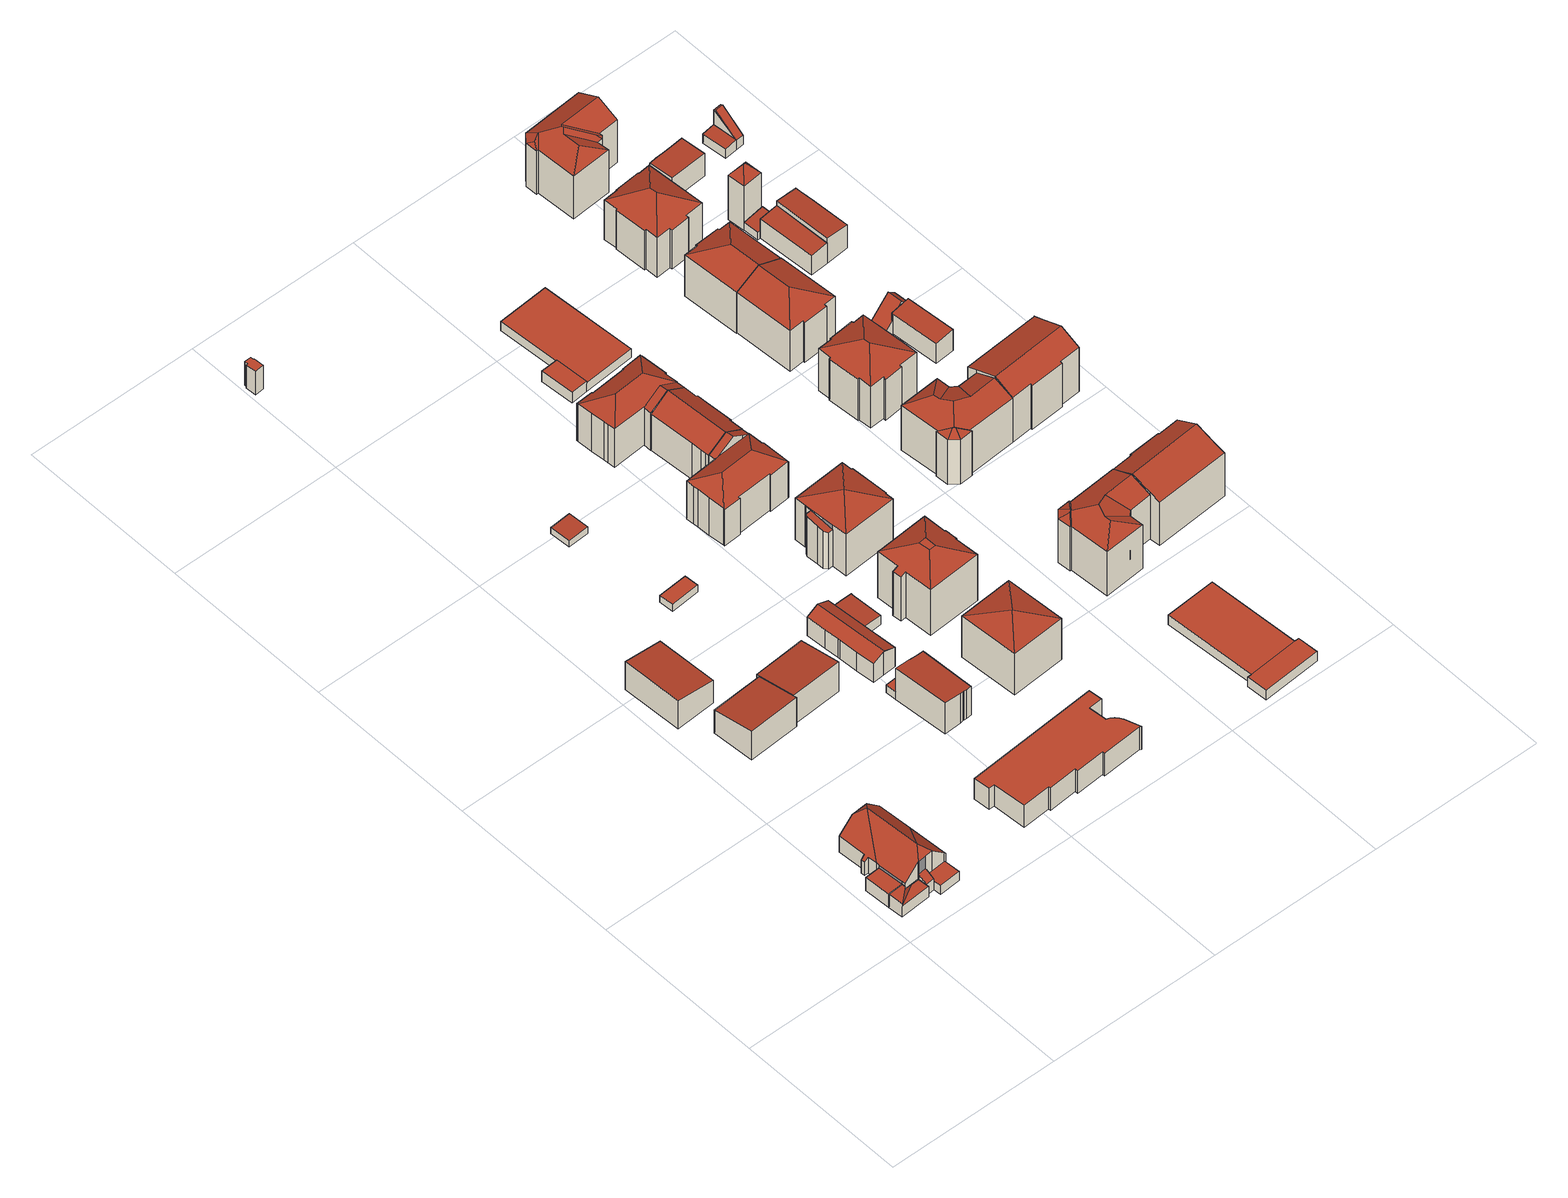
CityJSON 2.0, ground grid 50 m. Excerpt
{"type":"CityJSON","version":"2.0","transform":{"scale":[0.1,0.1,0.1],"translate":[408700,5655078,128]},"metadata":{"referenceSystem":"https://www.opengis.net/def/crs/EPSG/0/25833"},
"CityObjects":{
"building1":{"type":"Building","attributes":{"name":"Erlweinturnhalle","Gemeindeschluessel":14612000,"Geometrietyp2DReferenz":"3000","function":"31001_3211","roofType":"9999"},"children":["building1-1","building1-2"]},
"building1-1":{"type":"BuildingPart","attributes":{"Dachtyp_tdc":"tdcPolyFlatRoof","Dachneigung":0,"QualitaetDacherkennung":66,"Geometrietyp2DReferenz":"3000","measuredHeight":4.46,"roofType":"1000"},"parents":["building1"],"geometry":[{"type":"MultiSurface","lod":"2","boundaries":[[[0,1,2,3]],[[1,4,5,6,2]],[[7,0,3,8,9]],[[7,4,1,0]],[[3,2,6,8]]],"semantics":{"surfaces":[{"type":"WallSurface"},{"type":"RoofSurface"},{"type":"GroundSurface"}],"values":[0,0,0,1,2]}}]},
"building1-2":{"type":"BuildingPart","attributes":{"Dachtyp_tdc":"tdcFreeFormRoof","Dachneigung":54.73,"QualitaetDacherkennung":27,"Geometrietyp2DReferenz":"3000","measuredHeight":5.91,"roofType":"5000"},"parents":["building1"],"geometry":[{"type":"MultiSurface","lod":"2","boundaries":[[[10,11,12,13]],[[11,14,15,12]],[[14,9,8,15]],[[5,10,13,6]],[[16,17,9,14]],[[16,14,11,10]],[[17,16,10,5]],[[17,5,9]],[[13,12,15,8,6]]],"semantics":{"surfaces":[{"type":"WallSurface"},{"type":"RoofSurface"},{"type":"GroundSurface"}],"values":[0,0,0,0,1,1,1,1,2]}}]},
"building2":{"type":"Building","attributes":{"name":"Erlweinturnhalle","Gemeindeschluessel":14612000,"Geometrietyp2DReferenz":"3000","function":"31001_3211","roofType":"9999"},"children":["building2-1","building2-2","building2-3"]},
"building2-1":{"type":"BuildingPart","attributes":{"Dachtyp_tdc":"tdcHippedGableRoof","Dachneigung":43.71,"QualitaetDacherkennung":84,"Geometrietyp2DReferenz":"3000","measuredHeight":11.71,"roofType":"3300"},"parents":["building2"],"geometry":[{"type":"MultiSurface","lod":"2","boundaries":[[[18,19,20,21]],[[19,22,23,20]],[[22,24,25,23]],[[24,26,27,25]],[[26,28,29,27]],[[28,30,31,29]],[[30,32,33,31]],[[32,34,35,33]],[[34,36,37,35]],[[36,38,39,40,37]],[[41,42,13,43,44]],[[42,45,6,13]],[[45,46,47,2,6]],[[48,49,50]],[[48,51,52,49]],[[51,53,54,52]],[[53,55,56,54]],[[55,18,21,56]],[[41,38,36,57]],[[26,24,58]],[[36,34,32,30,57]],[[30,28,26,58,57]],[[51,48,46,45,42,41,57,58]],[[24,22,19,18,55,53,51,58]],[[21,20,23,25,27,29,31,33,35,37,40,43,13,6,2,49,52,54,56]]],"semantics":{"surfaces":[{"type":"WallSurface"},{"type":"RoofSurface"},{"type":"GroundSurface"}],"values":[0,0,0,0,0,0,0,0,0,0,0,0,0,0,0,0,0,0,1,1,1,1,1,1,2]}}]},
"building2-2":{"type":"BuildingPart","attributes":{"Dachtyp_tdc":"tdcPolyFlatRoof","Dachneigung":28.2,"QualitaetDacherkennung":61,"Geometrietyp2DReferenz":"3000","measuredHeight":5.18,"roofType":"2100"},"parents":["building2"],"geometry":[{"type":"MultiSurface","lod":"2","boundaries":[[[39,59,60,40]],[[59,61,12,60]],[[61,62,13,12]],[[61,59,39,44,62]],[[13,43,40,60,12]]],"semantics":{"surfaces":[{"type":"WallSurface"},{"type":"RoofSurface"},{"type":"GroundSurface"}],"values":[0,0,0,1,2]}}]},
"building2-3":{"type":"BuildingPart","attributes":{"Dachtyp_tdc":"tdcPolyFlatRoof","Dachneigung":0,"QualitaetDacherkennung":85,"Geometrietyp2DReferenz":"3000","measuredHeight":4.36,"roofType":"1000"},"parents":["building2"],"geometry":[{"type":"MultiSurface","lod":"2","boundaries":[[[63,64,65,3]],[[64,50,49,65]],[[47,63,3,2]],[[47,50,64,63]],[[3,65,49,2]]],"semantics":{"surfaces":[{"type":"WallSurface"},{"type":"RoofSurface"},{"type":"GroundSurface"}],"values":[0,0,0,1,2]}}]},
"building3":{"type":"Building","attributes":{"name":"Erlweinturnhalle","Dachtyp_tdc":"tdcPolyFlatRoof","Gemeindeschluessel":14612000,"Dachneigung":0,"QualitaetDacherkennung":0,"Geometrietyp2DReferenz":"3000","BezugspunktDach":"2000","measuredHeight":3,"function":"31001_3211"},"geometry":[{"type":"MultiSurface","lod":"2","boundaries":[[[66,67,68,69,70]],[[70,69,71,72]],[[69,68,73,71]],[[68,67,74,73]],[[67,66,75,74]],[[66,70,72,75]],[[72,71,73,74,75]]],"semantics":{"surfaces":[{"type":"RoofSurface"},{"type":"WallSurface"},{"type":"GroundSurface"}],"values":[0,1,1,1,1,1,2]}}]},
"building4":{"type":"Building","attributes":{"Dachtyp_tdc":"tdcPolyFlatRoof","Gemeindeschluessel":14612000,"Dachneigung":9.21,"QualitaetDacherkennung":64,"Geometrietyp2DReferenz":"3000","measuredHeight":9.6,"function":"31001_9998","roofType":"2100"},"geometry":[{"type":"Solid","lod":"2","boundaries":[[[[76,77,78,79]],[[77,80,81,78]],[[80,82,83,81]],[[82,76,79,83]],[[82,80,77,76]],[[79,78,81,83]]]],"semantics":{"surfaces":[{"type":"WallSurface"},{"type":"RoofSurface"},{"type":"GroundSurface"}],"values":[[0,0,0,0,1,2]]}}]},
"building5":{"type":"Building","attributes":{"Dachtyp_tdc":"tdcPolyFlatRoof","Gemeindeschluessel":14612000,"Dachneigung":9.54,"QualitaetDacherkennung":61,"Geometrietyp2DReferenz":"3000","measuredHeight":9.82,"function":"31001_9998","roofType":"2100"},"geometry":[{"type":"Solid","lod":"2","boundaries":[[[[84,85,86,87]],[[85,88,89,86]],[[88,90,91,89]],[[90,92,93,91]],[[92,84,87,93]],[[92,90,88,85,84]],[[87,86,89,91,93]]]],"semantics":{"surfaces":[{"type":"WallSurface"},{"type":"RoofSurface"},{"type":"GroundSurface"}],"values":[[0,0,0,0,0,1,2]]}}]},
"building6":{"type":"Building","attributes":{"Dachtyp_tdc":"tdcPolyFlatRoof","Gemeindeschluessel":14612000,"Dachneigung":9.19,"QualitaetDacherkennung":58,"Geometrietyp2DReferenz":"3000","measuredHeight":10.08,"function":"31001_9998","roofType":"2100"},"geometry":[{"type":"Solid","lod":"2","boundaries":[[[[94,95,96,97]],[[95,98,99,96]],[[98,100,101,99]],[[100,102,103,101]],[[102,94,97,103]],[[102,100,98,95,94]],[[97,96,99,101,103]]]],"semantics":{"surfaces":[{"type":"WallSurface"},{"type":"RoofSurface"},{"type":"GroundSurface"}],"values":[[0,0,0,0,0,1,2]]}}]},
"building7":{"type":"Building","attributes":{"Dachtyp_tdc":"tdcPolyFlatRoof","Gemeindeschluessel":14612000,"Dachneigung":2.68,"QualitaetDacherkennung":78,"Geometrietyp2DReferenz":"3000","measuredHeight":7.78,"function":"31001_9998","roofType":"2100"},"geometry":[{"type":"Solid","lod":"2","boundaries":[[[[104,105,106,107]],[[105,108,109,106]],[[108,110,111,109]],[[110,112,113,111]],[[112,114,115,113]],[[114,116,117,115]],[[116,118,119,117]],[[118,120,121,119]],[[120,122,123,121]],[[122,124,125,123]],[[124,126,127,125]],[[126,128,129,127]],[[128,130,131,129]],[[130,132,133,131]],[[132,134,135,133]],[[134,136,137,135]],[[136,138,139,137]],[[138,140,141,139]],[[140,142,143,141]],[[142,144,145,143]],[[144,104,107,145]],[[144,142,140,138,136,134,132,130,128,126,124,122,120,118,116,114,112,110,108,105,104]],[[107,106,109,111,113,115,117,119,121,123,125,127,129,131,133,135,137,139,141,143,145]]]],"semantics":{"surfaces":[{"type":"WallSurface"},{"type":"RoofSurface"},{"type":"GroundSurface"}],"values":[[0,0,0,0,0,0,0,0,0,0,0,0,0,0,0,0,0,0,0,0,0,1,2]]}}]},
"building8":{"type":"Building","attributes":{"Dachtyp_tdc":"tdcPolyFlatRoof","Gemeindeschluessel":14612000,"Dachneigung":0,"QualitaetDacherkennung":82,"Geometrietyp2DReferenz":"3000","measuredHeight":2.29,"function":"31001_9998","roofType":"1000"},"geometry":[{"type":"Solid","lod":"2","boundaries":[[[[146,147,148,149]],[[147,150,151,148]],[[150,152,153,151]],[[152,146,149,153]],[[152,150,147,146]],[[149,148,151,153]]]],"semantics":{"surfaces":[{"type":"WallSurface"},{"type":"RoofSurface"},{"type":"GroundSurface"}],"values":[[0,0,0,0,1,2]]}}]},
"building9":{"type":"Building","attributes":{"Gemeindeschluessel":14612000,"Geometrietyp2DReferenz":"3000","function":"31001_9998","roofType":"9999"},"children":["building9-1","building9-2"]},
"building9-1":{"type":"BuildingPart","attributes":{"Dachtyp_tdc":"tdcPolyFlatRoof","Dachneigung":6.09,"QualitaetDacherkennung":80,"Geometrietyp2DReferenz":"3000","measuredHeight":10.58,"roofType":"2100"},"parents":["building9"],"geometry":[{"type":"MultiSurface","lod":"2","boundaries":[[[154,155,156,157,158]],[[155,159,160,156]],[[159,161,162,160]],[[161,163,164,162]],[[163,165,166,164]],[[165,167,168,166]],[[167,169,170,168]],[[169,171,172,170]],[[171,173,174,172]],[[173,175,176,177,174]],[[173,171,169,167,165,163,161,159,155,154,175]],[[177,157,156,160,162,164,166,168,170,172,174]]],"semantics":{"surfaces":[{"type":"WallSurface"},{"type":"RoofSurface"},{"type":"GroundSurface"}],"values":[0,0,0,0,0,0,0,0,0,0,1,2]}}]},
"building9-2":{"type":"BuildingPart","attributes":{"Dachtyp_tdc":"tdcPolyFlatRoof","Dachneigung":0,"QualitaetDacherkennung":23,"Geometrietyp2DReferenz":"3000","measuredHeight":2.56,"roofType":"1000"},"parents":["building9"],"geometry":[{"type":"MultiSurface","lod":"2","boundaries":[[[178,179,180,181]],[[179,158,157,180]],[[176,178,181,177]],[[176,158,179,178]],[[181,180,157,177]]],"semantics":{"surfaces":[{"type":"WallSurface"},{"type":"RoofSurface"},{"type":"GroundSurface"}],"values":[0,0,0,1,2]}}]},
"building10":{"type":"Building","attributes":{"Dachtyp_tdc":"tdcPolyFlatRoof","Gemeindeschluessel":14612000,"Dachneigung":2.76,"QualitaetDacherkennung":79,"Geometrietyp2DReferenz":"3000","measuredHeight":2.38,"function":"31001_9998","roofType":"2100"},"geometry":[{"type":"Solid","lod":"2","boundaries":[[[[182,183,184,185]],[[183,186,187,184]],[[186,188,189,187]],[[188,182,185,189]],[[188,186,183,182]],[[185,184,187,189]]]],"semantics":{"surfaces":[{"type":"WallSurface"},{"type":"RoofSurface"},{"type":"GroundSurface"}],"values":[[0,0,0,0,1,2]]}}]},
"building11":{"type":"Building","attributes":{"name":"35. Grundschule Heinrich Graf von Bünau","Dachtyp_tdc":"tdcPolyFlatRoof","Gemeindeschluessel":14612000,"Dachneigung":0,"QualitaetDacherkennung":0,"Geometrietyp2DReferenz":"3000","BezugspunktDach":"2000","measuredHeight":8.07,"function":"31001_3021"},"geometry":[{"type":"MultiSurface","lod":"2","boundaries":[[[190,191,192,193,194,195,196,197]],[[197,196,198,199]],[[196,195,200,198]],[[195,194,201,200]],[[194,193,202,201]],[[193,192,203,202]],[[192,191,204,203]],[[191,190,205,204]],[[190,197,199,205]],[[199,198,200,201,202,203,204,205]]],"semantics":{"surfaces":[{"type":"RoofSurface"},{"type":"WallSurface"},{"type":"GroundSurface"}],"values":[0,1,1,1,1,1,1,1,1,2]}}]},
"building12":{"type":"Building","attributes":{"Dachtyp_tdc":"tdcFreeFormRoof","Gemeindeschluessel":14612000,"Dachneigung":24.96,"QualitaetDacherkennung":92,"Geometrietyp2DReferenz":"3000","measuredHeight":8.11,"function":"31001_9998","roofType":"5000"},"geometry":[{"type":"Solid","lod":"2","boundaries":[[[[206,207,208,209]],[[207,210,211,208]],[[210,212,213,211]],[[212,214,215,213]],[[214,216,217,215]],[[216,218,219,217]],[[218,220,221,219]],[[220,222,223,221]],[[222,224,225,223]],[[224,226,227,225]],[[226,206,209,227]],[[228,214,212,210,229]],[[216,228,229,207,206,226,224,222,220,218]],[[216,214,228]],[[210,207,229]],[[209,208,211,213,215,217,219,221,223,225,227]]]],"semantics":{"surfaces":[{"type":"WallSurface"},{"type":"RoofSurface"},{"type":"GroundSurface"}],"values":[[0,0,0,0,0,0,0,0,0,0,0,1,1,0,0,2]]}}]},
"building13":{"type":"Building","attributes":{"Dachtyp_tdc":"tdcPolyFlatRoof","Gemeindeschluessel":14612000,"Dachneigung":4.38,"QualitaetDacherkennung":78,"Geometrietyp2DReferenz":"3000","measuredHeight":3.61,"function":"31001_9998","roofType":"2100"},"geometry":[{"type":"Solid","lod":"2","boundaries":[[[[230,231,232,233]],[[231,234,235,232]],[[234,236,237,235]],[[236,238,239,237]],[[238,240,241,239]],[[240,230,233,241]],[[240,238,236,234,231,230]],[[233,232,235,237,239,241]]]],"semantics":{"surfaces":[{"type":"WallSurface"},{"type":"RoofSurface"},{"type":"GroundSurface"}],"values":[[0,0,0,0,0,0,1,2]]}}]},
"building14":{"type":"Building","attributes":{"Dachtyp_tdc":"tdcTentRoof","Gemeindeschluessel":14612000,"Dachneigung":18,"QualitaetDacherkennung":64,"Geometrietyp2DReferenz":"3000","measuredHeight":16.6,"function":"31001_9998","roofType":"3500"},"geometry":[{"type":"Solid","lod":"2","boundaries":[[[[242,243,244,245]],[[243,246,247,244]],[[246,248,249,247]],[[248,242,245,249]],[[243,242,250]],[[246,243,250]],[[248,246,250]],[[242,248,250]],[[245,244,247,249]]]],"semantics":{"surfaces":[{"type":"WallSurface"},{"type":"RoofSurface"},{"type":"GroundSurface"}],"values":[[0,0,0,0,1,1,1,1,2]]}}]},
"building15":{"type":"Building","attributes":{"Dachtyp_tdc":"tdcCutTentRoof","Gemeindeschluessel":14612000,"Dachneigung":24.32,"QualitaetDacherkennung":67,"Geometrietyp2DReferenz":"3000","measuredHeight":18.83,"function":"31001_9998","roofType":"9999"},"geometry":[{"type":"Solid","lod":"2","boundaries":[[[[251,252,253,254]],[[252,255,256,253]],[[255,257,258,256]],[[257,259,260,258]],[[259,261,262,260]],[[261,263,264,262]],[[263,265,266,264]],[[265,267,268,266]],[[267,269,270,268]],[[269,271,272,270]],[[271,273,274,272]],[[273,275,276,274]],[[275,277,278,276]],[[277,279,280,278]],[[279,281,282,280]],[[281,251,254,282]],[[259,257,255,283,284]],[[275,273,271,269,267,265,263,261,259,284,285]],[[277,275,285,286]],[[255,252,251,281,279,277,286,283]],[[286,285,284,283]],[[254,253,256,258,260,262,264,266,268,270,272,274,276,278,280,282]]]],"semantics":{"surfaces":[{"type":"WallSurface"},{"type":"RoofSurface"},{"type":"GroundSurface"}],"values":[[0,0,0,0,0,0,0,0,0,0,0,0,0,0,0,0,1,1,1,1,1,2]]}}]},
"building16":{"type":"Building","attributes":{"Gemeindeschluessel":14612000,"Geometrietyp2DReferenz":"3000","function":"31001_9998","roofType":"9999"},"children":["building16-1","building16-2"]},
"building16-1":{"type":"BuildingPart","attributes":{"Dachtyp_tdc":"tdcHipRoof","Dachneigung":30.04,"QualitaetDacherkennung":46,"Geometrietyp2DReferenz":"3000","measuredHeight":16.1,"roofType":"3200"},"parents":["building16"],"geometry":[{"type":"MultiSurface","lod":"2","boundaries":[[[287,288,289,290]],[[288,291,292,289]],[[291,293,294,292]],[[293,295,296,294]],[[295,297,298,296]],[[297,299,300,298]],[[299,301,302,300]],[[301,303,304,302]],[[303,305,306,304]],[[305,307,308,306]],[[307,309,310,308]],[[309,311,312,310]],[[311,313,314,312]],[[313,315,316,317,314]],[[318,287,290,319,320]],[[313,311,309,307,305,321]],[[293,291,288,287,318,322]],[[305,303,301,299,297,295,293,322,321]],[[318,323,324,315,313,321,322]],[[290,289,292,294,296,298,300,302,304,306,308,310,312,314,317,319]]],"semantics":{"surfaces":[{"type":"WallSurface"},{"type":"RoofSurface"},{"type":"GroundSurface"}],"values":[0,0,0,0,0,0,0,0,0,0,0,0,0,0,0,1,1,1,1,2]}}]},
"building16-2":{"type":"BuildingPart","attributes":{"Dachtyp_tdc":"tdcGableRoof","Dachneigung":31.35,"QualitaetDacherkennung":62,"Geometrietyp2DReferenz":"3000","measuredHeight":16.13,"roofType":"3100"},"parents":["building16"],"geometry":[{"type":"MultiSurface","lod":"2","boundaries":[[[325,320,319,326]],[[316,327,328,317]],[[327,325,326,328]],[[325,327,329]],[[320,325,329,330,323]],[[327,316,324,330,329]],[[326,319,317,328]]],"semantics":{"surfaces":[{"type":"WallSurface"},{"type":"RoofSurface"},{"type":"GroundSurface"}],"values":[0,0,0,0,1,1,2]}}]},
"building17":{"type":"Building","attributes":{"Gemeindeschluessel":14612000,"Geometrietyp2DReferenz":"3000","function":"31001_9998","roofType":"9999"},"children":["building17-1","building17-2"]},
"building17-1":{"type":"BuildingPart","attributes":{"Dachtyp_tdc":"tdcTentRoof","Dachneigung":20.66,"QualitaetDacherkennung":61,"Geometrietyp2DReferenz":"3000","measuredHeight":17.17,"roofType":"3500"},"parents":["building17"],"geometry":[{"type":"MultiSurface","lod":"2","boundaries":[[[331,332,333,334,335]],[[332,336,337,333]],[[336,338,339,337]],[[338,340,341,339]],[[340,342,343,341]],[[342,344,345,343]],[[344,346,347,345]],[[346,348,349,347]],[[348,350,351,349]],[[350,352,353,351]],[[352,354,353]],[[338,336,355]],[[348,346,344,342,340,338,355]],[[350,348,355]],[[336,332,331,352,350,355]],[[334,333,337,339,341,343,345,347,349,351,353]]],"semantics":{"surfaces":[{"type":"WallSurface"},{"type":"RoofSurface"},{"type":"GroundSurface"}],"values":[0,0,0,0,0,0,0,0,0,0,0,1,1,1,1,2]}}]},
"building17-2":{"type":"BuildingPart","attributes":{"Dachtyp_tdc":"tdcPolyFlatRoof","Dachneigung":10.17,"QualitaetDacherkennung":50,"Geometrietyp2DReferenz":"3000","measuredHeight":13.97,"roofType":"2100"},"parents":["building17"],"geometry":[{"type":"MultiSurface","lod":"2","boundaries":[[[356,357,358,359]],[[357,360,333,358]],[[360,335,334,333]],[[354,361,362,353]],[[361,363,364,362]],[[363,365,366,364]],[[365,367,368,366]],[[367,356,359,368]],[[367,365,363,361,354,335,360,357,356]],[[359,358,333,334,353,362,364,366,368]]],"semantics":{"surfaces":[{"type":"WallSurface"},{"type":"RoofSurface"},{"type":"GroundSurface"}],"values":[0,0,0,0,0,0,0,0,1,2]}}]},
"building18":{"type":"Building","attributes":{"Gemeindeschluessel":14612000,"Geometrietyp2DReferenz":"3000","function":"31001_9998","roofType":"9999"},"children":["building18-1","building18-2"]},
"building18-1":{"type":"BuildingPart","attributes":{"Dachtyp_tdc":"tdcHipRoof","Dachneigung":28.63,"QualitaetDacherkennung":59,"Geometrietyp2DReferenz":"3000","measuredHeight":16.14,"roofType":"3200"},"parents":["building18"],"geometry":[{"type":"MultiSurface","lod":"2","boundaries":[[[369,370,371,372]],[[370,373,374,371]],[[373,375,376,374]],[[375,377,378,376]],[[377,379,380,378]],[[379,381,382,380]],[[381,383,384,382]],[[383,385,386,384]],[[385,387,388,386]],[[387,389,390,388]],[[389,391,392,390]],[[391,393,394,392]],[[393,395,396,394]],[[395,397,398,399,396]],[[400,401,402,403,404]],[[401,369,372,402]],[[397,395,393,391,389,405]],[[375,373,370,369,401,406]],[[389,387,385,383,381,379,377,375,406,405]],[[401,400,407,408,397,405,406]],[[372,371,374,376,378,380,382,384,386,388,390,392,394,396,399,403,402]]],"semantics":{"surfaces":[{"type":"WallSurface"},{"type":"RoofSurface"},{"type":"GroundSurface"}],"values":[0,0,0,0,0,0,0,0,0,0,0,0,0,0,0,0,1,1,1,1,2]}}]},
"building18-2":{"type":"BuildingPart","attributes":{"Dachtyp_tdc":"tdcGableRoof","Dachneigung":30.3,"QualitaetDacherkennung":63,"Geometrietyp2DReferenz":"3000","measuredHeight":16.18,"roofType":"3100"},"parents":["building18"],"geometry":[{"type":"MultiSurface","lod":"2","boundaries":[[[409,404,403,410]],[[398,411,412,399]],[[411,409,410,412]],[[409,411,413]],[[404,409,413,414,407]],[[411,398,408,414,413]],[[410,403,399,412]]],"semantics":{"surfaces":[{"type":"WallSurface"},{"type":"RoofSurface"},{"type":"GroundSurface"}],"values":[0,0,0,0,1,1,2]}}]},
"building19":{"type":"Building","attributes":{"Dachtyp_tdc":"tdcGableRoof","Gemeindeschluessel":14612000,"Dachneigung":33.74,"QualitaetDacherkennung":66,"Geometrietyp2DReferenz":"3000","measuredHeight":16.05,"function":"31001_9998","roofType":"3100"},"geometry":[{"type":"Solid","lod":"2","boundaries":[[[[415,416,417,418]],[[416,419,420,417]],[[419,421,422,420]],[[421,411,423,422]],[[411,424,425,423]],[[424,426,427,425]],[[426,428,429,427]],[[428,430,431,429]],[[430,432,433,431]],[[432,434,435,433]],[[434,436,437,435]],[[436,438,439,437]],[[438,440,441,439]],[[440,442,443,441]],[[442,415,418,443]],[[438,436,434,432,430,428,426,424,411,421]],[[421,419,416,415,442,440,438]],[[418,417,420,422,423,425,427,429,431,433,435,437,439,441,443]]]],"semantics":{"surfaces":[{"type":"WallSurface"},{"type":"RoofSurface"},{"type":"GroundSurface"}],"values":[[0,0,0,0,0,0,0,0,0,0,0,0,0,0,0,1,1,2]]}}]},
"building20":{"type":"Building","attributes":{"name":"35. Grundschule Heinrich Graf von Bünau","Gemeindeschluessel":14612000,"Geometrietyp2DReferenz":"3000","function":"31001_3021","roofType":"9999"},"children":["building20-1","building20-2"]},
"building20-1":{"type":"BuildingPart","attributes":{"Dachtyp_tdc":"tdcPolyFlatRoof","Dachneigung":0,"QualitaetDacherkennung":21,"Geometrietyp2DReferenz":"3000","measuredHeight":3,"roofType":"1000"},"parents":["building20"],"geometry":[{"type":"MultiSurface","lod":"2","boundaries":[[[444,445,446,447]],[[445,448,449,446]],[[448,450,451,449]],[[452,444,447,453]],[[452,450,448,445,444]],[[447,446,449,451,453]]],"semantics":{"surfaces":[{"type":"WallSurface"},{"type":"RoofSurface"},{"type":"GroundSurface"}],"values":[0,0,0,0,1,2]}}]},
"building20-2":{"type":"BuildingPart","attributes":{"Dachtyp_tdc":"tdcPolyFlatRoof","Dachneigung":0,"QualitaetDacherkennung":34,"Geometrietyp2DReferenz":"3000","measuredHeight":3.52,"roofType":"1000"},"parents":["building20"],"geometry":[{"type":"MultiSurface","lod":"2","boundaries":[[[454,455,456,457]],[[455,458,452,453,456]],[[459,454,457,451,450]],[[459,458,455,454]],[[457,456,453,451]]],"semantics":{"surfaces":[{"type":"WallSurface"},{"type":"RoofSurface"},{"type":"GroundSurface"}],"values":[0,0,0,1,2]}}]},
"building21":{"type":"Building","attributes":{"Gemeindeschluessel":14612000,"Geometrietyp2DReferenz":"3000","function":"31001_9998","roofType":"9999"},"children":["building21-1","building21-2"]},
"building21-1":{"type":"BuildingPart","attributes":{"Dachtyp_tdc":"tdcPolyFlatRoof","Dachneigung":0,"QualitaetDacherkennung":95,"Geometrietyp2DReferenz":"3000","measuredHeight":3.24,"roofType":"1000"},"parents":["building21"],"geometry":[{"type":"MultiSurface","lod":"2","boundaries":[[[460,461,462,463]],[[461,464,465,462]],[[464,466,467,465]],[[468,460,463,469]],[[468,466,464,461,460]],[[463,462,465,467,469]]],"semantics":{"surfaces":[{"type":"WallSurface"},{"type":"RoofSurface"},{"type":"GroundSurface"}],"values":[0,0,0,0,1,2]}}]},
"building21-2":{"type":"BuildingPart","attributes":{"Dachtyp_tdc":"tdcPolyFlatRoof","Dachneigung":0,"QualitaetDacherkennung":81,"Geometrietyp2DReferenz":"3000","measuredHeight":3.23,"roofType":"1000"},"parents":["building21"],"geometry":[{"type":"MultiSurface","lod":"2","boundaries":[[[470,471,472,473]],[[471,474,475,472]],[[474,468,469,475]],[[466,464,465,467]],[[464,476,477,465]],[[476,478,479,477]],[[478,470,473,479]],[[478,476,464,466,468,474,471,470]],[[473,472,475,469,467,465,477,479]]],"semantics":{"surfaces":[{"type":"WallSurface"},{"type":"RoofSurface"},{"type":"GroundSurface"}],"values":[0,0,0,0,0,0,0,1,2]}}]},
"building22":{"type":"Building","attributes":{"Dachtyp_tdc":"tdcFreeFormRoof","Gemeindeschluessel":14612000,"Dachneigung":22.74,"QualitaetDacherkennung":50,"Geometrietyp2DReferenz":"3000","measuredHeight":18.11,"function":"31001_9998","roofType":"5000"},"geometry":[{"type":"Solid","lod":"2","boundaries":[[[[480,481,482,483]],[[481,484,485,482]],[[484,486,487,485]],[[486,488,489,487]],[[488,490,491,489]],[[490,492,493,491]],[[492,494,495,493]],[[494,496,497,495]],[[496,498,499,497]],[[498,500,501,499]],[[500,502,503,501]],[[502,480,483,503]],[[504,505,506,507,502,500]],[[508,509,504,500,498]],[[508,498,496]],[[510,509,508,496,494]],[[510,494,492]],[[509,510,492,490]],[[511,512,505,504,509,490,488]],[[511,488,486]],[[512,511,486,484]],[[506,505,512,484,481]],[[507,506,481,480]],[[507,480,502]],[[483,482,485,487,489,491,493,495,497,499,501,503]]]],"semantics":{"surfaces":[{"type":"WallSurface"},{"type":"RoofSurface"},{"type":"GroundSurface"}],"values":[[0,0,0,0,0,0,0,0,0,0,0,0,1,1,1,1,1,1,1,1,1,1,1,0,2]]}}]},
"building23":{"type":"Building","attributes":{"Dachtyp_tdc":"tdcFreeFormRoof","Gemeindeschluessel":14612000,"Dachneigung":23,"QualitaetDacherkennung":38,"Geometrietyp2DReferenz":"3000","measuredHeight":18.35,"function":"31001_9998","roofType":"5000"},"geometry":[{"type":"Solid","lod":"2","boundaries":[[[[513,514,515,516]],[[514,517,518,515]],[[517,519,520,518]],[[519,521,522,520]],[[521,523,524,522]],[[523,525,526,524]],[[525,527,528,526]],[[527,529,530,528]],[[529,531,532,530]],[[531,533,534,532]],[[533,535,536,534]],[[535,513,516,536]],[[537,538,535,533]],[[539,540,537,533,531]],[[541,539,531,529]],[[541,529,527]],[[542,543,540,539,541,527,525]],[[544,545,542,525,523]],[[544,523,521]],[[546,545,544,521,519]],[[546,519,517]],[[543,542,545,546,517,514]],[[538,537,540,543,514,513]],[[538,513,535]],[[516,515,518,520,522,524,526,528,530,532,534,536]]]],"semantics":{"surfaces":[{"type":"WallSurface"},{"type":"RoofSurface"},{"type":"GroundSurface"}],"values":[[0,0,0,0,0,0,0,0,0,0,0,0,1,1,1,1,1,1,1,1,1,1,1,0,2]]}}]},
"building24":{"type":"Building","attributes":{"Dachtyp_tdc":"tdcHipRoof","Gemeindeschluessel":14612000,"Dachneigung":24.29,"QualitaetDacherkennung":71,"Geometrietyp2DReferenz":"3000","measuredHeight":17.59,"function":"31001_9998","roofType":"3200"},"geometry":[{"type":"Solid","lod":"2","boundaries":[[[[547,548,549,550]],[[548,551,552,549]],[[551,553,554,552]],[[553,555,556,554]],[[555,557,558,556]],[[557,559,560,558]],[[559,561,562,560]],[[561,563,564,562]],[[563,565,566,564]],[[565,567,568,566]],[[567,569,570,568]],[[569,571,572,570]],[[571,573,574,572]],[[573,575,576,574]],[[575,577,578,576]],[[577,579,580,578]],[[579,547,550,580]],[[575,573,571,569,567,565,581]],[[561,559,557,555,553,551,582]],[[565,563,561,582,581]],[[551,548,547,579,577,575,581,582]],[[550,549,552,554,556,558,560,562,564,566,568,570,572,574,576,578,580]]]],"semantics":{"surfaces":[{"type":"WallSurface"},{"type":"RoofSurface"},{"type":"GroundSurface"}],"values":[[0,0,0,0,0,0,0,0,0,0,0,0,0,0,0,0,0,1,1,1,1,2]]}}]},
"building25":{"type":"Building","attributes":{"Dachtyp_tdc":"tdcHipAndGableRoof","Gemeindeschluessel":14612000,"Dachneigung":24.87,"QualitaetDacherkennung":76,"Geometrietyp2DReferenz":"3000","measuredHeight":17.41,"function":"31001_9998","roofType":"5000"},"geometry":[{"type":"Solid","lod":"2","boundaries":[[[[583,584,585,586]],[[584,587,588,585]],[[587,589,590,588]],[[589,591,592,590]],[[591,593,594,592]],[[593,595,596,594]],[[595,597,598,596]],[[597,599,600,598]],[[599,583,586,600]],[[595,593,591,589,587,584,601]],[[584,583,599,601]],[[599,597,595,601]],[[586,585,588,590,592,594,596,598,600]]]],"semantics":{"surfaces":[{"type":"WallSurface"},{"type":"RoofSurface"},{"type":"GroundSurface"}],"values":[[0,0,0,0,0,0,0,0,0,1,1,1,2]]}}]},
"building26":{"type":"Building","attributes":{"Dachtyp_tdc":"tdcGableRoof","Gemeindeschluessel":14612000,"Dachneigung":20.06,"QualitaetDacherkennung":72,"Geometrietyp2DReferenz":"3000","measuredHeight":18,"function":"31001_9998","roofType":"3100"},"geometry":[{"type":"Solid","lod":"2","boundaries":[[[[602,603,483,604]],[[603,605,606,483]],[[605,607,503,606]],[[607,608,609,503]],[[608,610,611,609]],[[610,612,613,611]],[[612,614,615,613]],[[614,616,617,615]],[[616,618,619,617]],[[618,620,621,619]],[[620,622,623,621]],[[622,602,604,623]],[[618,616,614,612,610,608,607,605]],[[605,603,602,622,620,618]],[[604,483,606,503,609,611,613,615,617,619,621,623]]]],"semantics":{"surfaces":[{"type":"WallSurface"},{"type":"RoofSurface"},{"type":"GroundSurface"}],"values":[[0,0,0,0,0,0,0,0,0,0,0,0,1,1,2]]}}]},
"building27":{"type":"Building","attributes":{"Dachtyp_tdc":"tdcHipAndGableRoof","Gemeindeschluessel":14612000,"Dachneigung":24.04,"QualitaetDacherkennung":73,"Geometrietyp2DReferenz":"3000","measuredHeight":17.51,"function":"31001_9998","roofType":"5000"},"geometry":[{"type":"Solid","lod":"2","boundaries":[[[[624,625,626,627]],[[625,628,629,626]],[[628,630,631,629]],[[630,632,633,631]],[[632,634,635,633]],[[634,636,637,635]],[[636,638,639,637]],[[638,640,641,639]],[[640,624,627,641]],[[636,634,632,630,628,625,642]],[[625,624,640,642]],[[640,638,636,642]],[[627,626,629,631,633,635,637,639,641]]]],"semantics":{"surfaces":[{"type":"WallSurface"},{"type":"RoofSurface"},{"type":"GroundSurface"}],"values":[[0,0,0,0,0,0,0,0,0,1,1,1,2]]}}]},
"building28":{"type":"Building","attributes":{"Dachtyp_tdc":"tdcHipRoof","Gemeindeschluessel":14612000,"Dachneigung":28.16,"QualitaetDacherkennung":68,"Geometrietyp2DReferenz":"3000","measuredHeight":17.57,"function":"31001_9998","roofType":"3200"},"geometry":[{"type":"Solid","lod":"2","boundaries":[[[[643,644,645,646]],[[644,647,648,645]],[[647,649,650,648]],[[649,651,652,650]],[[651,653,654,652]],[[653,655,656,654]],[[655,657,658,656]],[[657,659,660,658]],[[659,661,662,660]],[[661,663,664,662]],[[663,665,666,664]],[[665,667,668,666]],[[667,669,670,668]],[[669,671,672,670]],[[671,673,674,672]],[[673,643,646,674]],[[669,667,665,663,661,659,675]],[[657,655,653,651,649,647,676]],[[659,657,676,675]],[[647,644,643,673,671,669,675,676]],[[646,645,648,650,652,654,656,658,660,662,664,666,668,670,672,674]]]],"semantics":{"surfaces":[{"type":"WallSurface"},{"type":"RoofSurface"},{"type":"GroundSurface"}],"values":[[0,0,0,0,0,0,0,0,0,0,0,0,0,0,0,0,1,1,1,1,2]]}}]},
"building29":{"type":"Building","attributes":{"Dachtyp_tdc":"tdcGableRoof","Gemeindeschluessel":14612000,"Dachneigung":20.4,"QualitaetDacherkennung":60,"Geometrietyp2DReferenz":"3000","measuredHeight":18.32,"function":"31001_9998","roofType":"3100"},"geometry":[{"type":"Solid","lod":"2","boundaries":[[[[677,678,679,680]],[[678,681,682,679]],[[681,683,684,682]],[[683,685,686,684]],[[685,687,688,686]],[[687,689,690,688]],[[689,691,692,690]],[[691,693,694,692]],[[693,695,696,694]],[[695,697,698,696]],[[697,699,700,698]],[[699,701,702,700]],[[701,677,680,702]],[[697,695,693,691,689,687,685]],[[685,683,681,678,677,701,699,697]],[[680,679,682,684,686,688,690,692,694,696,698,700,702]]]],"semantics":{"surfaces":[{"type":"WallSurface"},{"type":"RoofSurface"},{"type":"GroundSurface"}],"values":[[0,0,0,0,0,0,0,0,0,0,0,0,0,1,1,2]]}}]},
"building30":{"type":"Building","attributes":{"Dachtyp_tdc":"tdcPolyFlatRoof","Gemeindeschluessel":14612000,"Dachneigung":5.61,"QualitaetDacherkennung":87,"Geometrietyp2DReferenz":"3000","measuredHeight":7.32,"function":"31001_9998","roofType":"2100"},"geometry":[{"type":"Solid","lod":"2","boundaries":[[[[703,704,705,706]],[[704,707,708,705]],[[707,709,710,708]],[[709,711,712,710]],[[711,703,706,712]],[[711,709,707,704,703]],[[706,705,708,710,712]]]],"semantics":{"surfaces":[{"type":"WallSurface"},{"type":"RoofSurface"},{"type":"GroundSurface"}],"values":[[0,0,0,0,0,1,2]]}}]},
"building31":{"type":"Building","attributes":{"Dachtyp_tdc":"tdcFreeFormRoof","Gemeindeschluessel":14612000,"Dachneigung":44.52,"QualitaetDacherkennung":5,"Geometrietyp2DReferenz":"3000","measuredHeight":8.12,"function":"31001_9998","roofType":"5000"},"geometry":[{"type":"Solid","lod":"2","boundaries":[[[[713,714,715,716]],[[714,717,718,715]],[[717,719,720,718]],[[719,721,722,720]],[[721,723,724,722]],[[723,713,716,724]],[[719,725,726,713,723,721]],[[725,717,714,726]],[[714,713,726]],[[719,717,725]],[[716,715,718,720,722,724]]]],"semantics":{"surfaces":[{"type":"WallSurface"},{"type":"RoofSurface"},{"type":"GroundSurface"}],"values":[[0,0,0,0,0,0,1,1,0,0,2]]}}]},
"building32":{"type":"Building","attributes":{"Dachtyp_tdc":"tdcFreeFormRoof","Gemeindeschluessel":14612000,"Dachneigung":27.6,"QualitaetDacherkennung":44,"Geometrietyp2DReferenz":"3000","measuredHeight":18.31,"function":"31001_9998","roofType":"5000"},"geometry":[{"type":"Solid","lod":"2","boundaries":[[[[727,728,729,730]],[[728,731,732,729]],[[731,733,734,732]],[[733,735,736,734]],[[735,737,738,736]],[[737,739,740,738]],[[739,741,742,740]],[[741,743,744,742]],[[743,745,746,744]],[[745,747,748,746]],[[747,749,750,748]],[[749,727,730,750]],[[751,752,753,749,747]],[[751,747,745]],[[752,751,745,743]],[[754,755,756,757,753,752,743,741]],[[754,741,739]],[[755,754,739,737]],[[758,756,755,737,735]],[[758,735,733]],[[759,757,756,758,733,731]],[[760,759,731,728]],[[760,728,727]],[[753,757,759,760,727,749]],[[730,729,732,734,736,738,740,742,744,746,748,750]]]],"semantics":{"surfaces":[{"type":"WallSurface"},{"type":"RoofSurface"},{"type":"GroundSurface"}],"values":[[0,0,0,0,0,0,0,0,0,0,0,0,1,1,1,1,1,1,1,1,1,1,0,1,2]]}}]},
"building33":{"type":"Building","attributes":{"Dachtyp_tdc":"tdcPolyFlatRoof","Gemeindeschluessel":14612000,"Dachneigung":4.5,"QualitaetDacherkennung":85,"Geometrietyp2DReferenz":"3000","measuredHeight":7,"function":"31001_9998","roofType":"2100"},"geometry":[{"type":"Solid","lod":"2","boundaries":[[[[761,762,763,764]],[[762,765,766,763]],[[765,767,768,766]],[[767,761,764,768]],[[767,765,762,761]],[[764,763,766,768]]]],"semantics":{"surfaces":[{"type":"WallSurface"},{"type":"RoofSurface"},{"type":"GroundSurface"}],"values":[[0,0,0,0,1,2]]}}]},
"building34":{"type":"Building","attributes":{"Dachtyp_tdc":"tdcPolyFlatRoof","Gemeindeschluessel":14612000,"Dachneigung":4.95,"QualitaetDacherkennung":61,"Geometrietyp2DReferenz":"3000","measuredHeight":3.15,"function":"31001_9998","roofType":"2100"},"geometry":[{"type":"Solid","lod":"2","boundaries":[[[[769,770,771,772]],[[770,773,774,771]],[[773,775,776,774]],[[775,777,778,776]],[[777,779,780,778]],[[779,769,772,780]],[[779,777,775,773,770,769]],[[772,771,774,776,778,780]]]],"semantics":{"surfaces":[{"type":"WallSurface"},{"type":"RoofSurface"},{"type":"GroundSurface"}],"values":[[0,0,0,0,0,0,1,2]]}}]},
"building35":{"type":"Building","attributes":{"Dachtyp_tdc":"tdcFreeFormRoof","Gemeindeschluessel":14612000,"Dachneigung":53.97,"QualitaetDacherkennung":7,"Geometrietyp2DReferenz":"3000","measuredHeight":18.52,"function":"31001_9998","roofType":"5000"},"geometry":[{"type":"Solid","lod":"2","boundaries":[[[[781,782,783,784]],[[782,785,786,783]],[[785,787,788,786]],[[787,781,784,788]],[[789,790,787,785]],[[789,785,782]],[[790,789,782,781]],[[790,781,787]],[[784,783,786,788]]]],"semantics":{"surfaces":[{"type":"WallSurface"},{"type":"RoofSurface"},{"type":"GroundSurface"}],"values":[[0,0,0,0,1,1,1,1,2]]}}]},
"building36":{"type":"Building","attributes":{"Dachtyp_tdc":"tdcPolyFlatRoof","Gemeindeschluessel":14612000,"Dachneigung":3.09,"QualitaetDacherkennung":74,"Geometrietyp2DReferenz":"3000","measuredHeight":7.69,"function":"31001_9998","roofType":"2100"},"geometry":[{"type":"Solid","lod":"2","boundaries":[[[[791,792,793,794]],[[792,795,796,793]],[[795,797,798,796]],[[797,799,800,798]],[[799,801,802,800]],[[801,803,804,802]],[[803,805,806,804]],[[805,807,808,806]],[[807,791,794,808]],[[807,805,803,801,799,797,795,792,791]],[[794,793,796,798,800,802,804,806,808]]]],"semantics":{"surfaces":[{"type":"WallSurface"},{"type":"RoofSurface"},{"type":"GroundSurface"}],"values":[[0,0,0,0,0,0,0,0,0,1,2]]}}]},
"building37":{"type":"Building","attributes":{"Dachtyp_tdc":"tdcPolyFlatRoof","Gemeindeschluessel":14612000,"Dachneigung":6.51,"QualitaetDacherkennung":87,"Geometrietyp2DReferenz":"3000","measuredHeight":8.54,"function":"31001_9998","roofType":"2100"},"geometry":[{"type":"Solid","lod":"2","boundaries":[[[[809,810,811,763]],[[810,812,813,811]],[[812,814,815,813]],[[814,816,817,815]],[[816,818,819,817]],[[818,820,766,819]],[[820,809,763,766]],[[820,818,816,814,812,810,809]],[[763,811,813,815,817,819,766]]]],"semantics":{"surfaces":[{"type":"WallSurface"},{"type":"RoofSurface"},{"type":"GroundSurface"}],"values":[[0,0,0,0,0,0,0,1,2]]}}]},
"building38":{"type":"Building","attributes":{"Dachtyp_tdc":"tdcPolyFlatRoof","Gemeindeschluessel":14612000,"Dachneigung":5.3,"QualitaetDacherkennung":79,"Geometrietyp2DReferenz":"3000","measuredHeight":3.51,"function":"31001_9998","roofType":"2100"},"geometry":[{"type":"Solid","lod":"2","boundaries":[[[[821,822,823,824]],[[822,825,826,823]],[[825,827,828,826]],[[827,821,824,828]],[[827,825,822,821]],[[824,823,826,828]]]],"semantics":{"surfaces":[{"type":"WallSurface"},{"type":"RoofSurface"},{"type":"GroundSurface"}],"values":[[0,0,0,0,1,2]]}}]},
"building39":{"type":"Building","attributes":{"Dachtyp_tdc":"tdcGableRoof","Gemeindeschluessel":14612000,"Dachneigung":41.38,"QualitaetDacherkennung":9,"Geometrietyp2DReferenz":"3000","measuredHeight":8.86,"function":"31001_9998","roofType":"3100"},"geometry":[{"type":"Solid","lod":"2","boundaries":[[[[829,830,831,823]],[[830,832,833,831]],[[832,834,826,833]],[[834,829,823,826]],[[832,830,835]],[[829,834,836]],[[830,829,836,835]],[[834,832,835,836]],[[823,831,833,826]]]],"semantics":{"surfaces":[{"type":"WallSurface"},{"type":"RoofSurface"},{"type":"GroundSurface"}],"values":[[0,0,0,0,0,0,1,1,2]]}}]}
},
"vertices":[
[19,95,79],[63,98,79],[63,98,34],[19,95,34],[63,88,79],[63,88,70],[63,88,34],[22,52,79],[22,52,34],[22,52,70],
[107,91,70],[109,65,70],[109,65,34],[107,91,34],[110,58,70],[110,58,34],[92,73,93],[70,72,93],
[43,219,78],[54,220,88],[54,220,34],[43,219,34],[49,302,88],[49,302,34],[92,305,128],[92,305,34],[140,308,128],[140,308,34],[182,311,88],[182,311,34],[189,211,88],[189,211,34],[197,97,88],[197,97,34],[193,97,92],[193,97,34],[153,94,130],[153,94,34],[132,93,130],[132,93,86],[132,93,34],[108,91,130],[107,91,129],[108,91,34],[108,91,86],[63,88,88],[63,98,88],[63,98,78],[57,173,88],[57,173,34],[57,173,78],[57,181,88],[57,181,34],[55,207,88],[55,207,34],[44,207,78],[44,207,34],[129,119,151],[118,281,151],
[133,67,72],[133,67,34],[109,65,72],[107,91,86],
[19,95,78],[14,170,78],[14,170,34],
[133,67,65],[135,45,65],[196,49,65],[193,97,65],[132,93,65],[193,97,35],[132,93,35],[196,49,35],[135,45,35],[133,67,35],
[148,851,103],[33,844,122],[33,844,26],[148,851,26],[23,1018,122],[23,1018,26],[138,1025,103],[138,1025,26],
[86,778,105],[234,788,105],[234,788,27],[86,778,27],[242,676,124],[242,676,27],[242,667,125],[242,667,27],[94,657,125],[94,657,27],
[234,797,105],[382,807,105],[382,807,24],[234,797,24],[390,686,125],[390,686,24],[242,676,125],[242,676,24],[234,788,107],[234,788,24],
[671,75,104],[671,82,104],[671,82,27],[671,75,27],[588,76,104],[588,76,27],[588,84,104],[588,84,27],[506,77,104],[506,77,27],[505,84,103],[505,84,27],[424,78,103],[424,78,27],[417,175,99],[417,175,27],[401,174,99],[401,174,27],[397,222,97],[397,222,27],[780,251,97],[780,251,27],[783,211,99],[783,211,27],[743,208,99],[743,208,27],[747,156,101],[747,156,27],[757,152,101],[757,152,27],[765,145,102],[765,145,27],[772,137,102],[772,137,27],[777,128,102],[777,128,27],[792,81,105],[792,81,27],[790,80,105],[790,80,27],[787,83,104],[787,83,27],
[271,1130,46],[268,1172,46],[268,1172,23],[271,1130,23],[352,1178,46],[352,1178,23],[355,1137,46],[355,1137,23],
[518,582,125],[545,583,122],[545,583,24],[518,582,24],[518,582,50],[561,584,121],[561,584,24],[561,579,121],[561,579,24],[570,426,121],[570,426,24],[555,425,122],[555,425,24],[547,425,123],[547,425,24],[544,425,123],[544,425,24],[535,424,124],[535,424,24],[485,421,130],[485,421,24],[472,579,130],[472,579,50],[472,579,24],
[470,610,50],[516,613,50],[516,613,24],[470,610,24],
[286,1443,47],[226,1440,44],[226,1440,24],[286,1443,24],[222,1500,44],[222,1500,24],[282,1503,47],[282,1503,24],
[29,2285,101],[27,2315,101],[25,2315,101],[24,2324,101],[5,2323,101],[5,2313,101],[1,2313,101],[3,2283,101],[1,2313,21],[3,2283,21],[5,2313,21],[5,2323,21],[24,2324,21],[25,2315,21],[27,2315,21],[29,2285,21],
[453,866,87],[486,869,103],[486,869,23],[453,866,23],[523,871,88],[523,871,23],[531,774,88],[531,774,23],[540,658,88],[540,658,23],[502,655,103],[502,655,23],[469,653,88],[469,653,23],[464,706,87],[464,706,23],[460,760,87],[460,760,23],[460,767,87],[460,767,23],[457,808,87],[457,808,23],[504,655,104],[488,869,104],
[531,774,58],[523,871,58],[523,871,22],[531,774,22],[563,874,55],[563,874,22],[598,876,53],[598,876,22],[598,870,53],[598,870,22],[604,779,53],[604,779,22],
[675,577,164],[831,588,164],[831,588,24],[675,577,24],[842,417,165],[842,417,24],[687,406,165],[687,406,24],[759,496,190],
[645,783,170],[661,784,178],[661,784,20],[645,783,20],[656,848,178],[656,848,20],[663,848,178],[663,848,20],[811,859,178],[811,859,20],[815,800,178],[815,800,20],[815,793,178],[815,793,20],[818,794,176],[818,794,20],[819,790,176],[819,790,20],[820,774,176],[820,774,20],[821,758,176],[821,758,20],[818,758,177],[818,758,20],[823,688,177],[823,688,20],[668,678,177],[668,678,20],[663,758,177],[663,758,20],[647,757,170],[647,757,20],[727,785,208],[750,787,208],[751,753,208],[731,752,208],
[701,1302,148],[706,1302,145],[706,1302,20],[701,1302,20],[711,1220,143],[711,1220,20],[710,1220,144],[710,1220,20],[651,1215,144],[651,1215,20],[651,1219,146],[651,1219,20],[549,1212,146],[549,1212,20],[550,1208,144],[550,1208,20],[499,1205,144],[499,1205,20],[499,1209,146],[499,1209,20],[495,1254,148],[495,1254,20],[493,1290,149],[493,1290,20],[492,1305,149],[492,1305,20],[490,1328,150],[490,1328,20],[587,1335,150],[587,1335,146],[587,1335,20],[698,1343,149],[698,1343,20],[698,1343,147],[551,1272,181],[648,1279,181],[694,1342,149],[592,1335,150],
[696,1365,147],[696,1365,20],[585,1357,146],[585,1357,20],[642,1361,181],[644,1339,181],
[639,1080,160],[638,1080,160],[638,1080,18],[639,1080,18],[639,1080,158],[636,1113,160],[636,1113,18],[792,1124,160],[792,1124,18],[794,1095,160],[794,1095,18],[798,1095,158],[798,1095,18],[805,986,159],[805,986,18],[802,985,160],[802,985,18],[803,960,161],[803,960,18],[648,949,161],[648,949,18],[645,993,160],[645,993,18],[645,993,142],[720,1037,190],
[626,1063,155],[640,1064,155],[640,1064,18],[626,1063,18],[638,1080,158],[632,992,142],[632,992,18],[624,1002,144],[624,1002,18],[623,1021,147],[623,1021,18],[621,1055,153],[621,1055,18],
[472,1582,150],[471,1594,150],[471,1594,19],[472,1582,19],[468,1633,149],[468,1633,19],[465,1678,147],[465,1678,19],[465,1682,145],[465,1682,19],[513,1685,145],[513,1685,19],[513,1681,147],[513,1681,19],[617,1689,147],[617,1689,19],[617,1693,145],[617,1693,19],[676,1698,145],[676,1698,19],[676,1697,145],[676,1697,19],[677,1693,145],[677,1693,19],[682,1615,147],[682,1615,19],[678,1615,149],[678,1615,19],[681,1575,150],[681,1575,148],[681,1575,19],[571,1567,150],[473,1560,151],[473,1560,19],[571,1567,19],[571,1567,146],[622,1629,180],[530,1622,180],[577,1568,150],[677,1575,150],
[572,1544,146],[572,1544,19],[683,1552,148],[683,1552,19],[627,1548,181],[625,1571,181],
[583,1383,144],[581,1411,144],[581,1411,21],[583,1383,21],[572,1544,144],[572,1544,21],[628,1548,182],[628,1548,21],[683,1552,21],[685,1513,148],[685,1513,21],[690,1513,146],[690,1513,21],[692,1472,146],[692,1472,21],[694,1450,146],[694,1450,21],[697,1405,146],[697,1405,21],[693,1405,148],[693,1405,21],[696,1365,148],[696,1365,21],[641,1361,182],[641,1361,21],[585,1357,144],[585,1357,21],[585,1367,144],[585,1367,21],
[568,2063,41],[716,2074,41],[716,2074,11],[568,2063,11],[737,1797,41],[737,1797,11],[589,1786,41],[589,1786,11],[581,1883,41],[581,1883,11],
[540,1783,46],[532,1880,46],[532,1880,11],[540,1783,11],[581,1883,46],[589,1786,46],
[1098,332,60],[1243,342,60],[1243,342,28],[1098,332,28],[1262,76,60],[1262,76,28],[1262,75,60],[1262,75,28],[1117,65,60],[1117,65,28],
[1109,3,60],[1105,64,60],[1105,64,28],[1109,3,28],[1117,64,60],[1117,64,28],[1275,76,60],[1275,76,28],[1279,16,60],[1279,16,28],
[1251,566,169],[1185,561,169],[1185,561,19],[1251,566,19],[1173,548,169],[1173,548,19],[1176,508,169],[1176,508,19],[1057,499,169],[1057,499,19],[1049,615,169],[1049,615,19],[1045,615,169],[1045,615,19],[1042,652,169],[1042,652,19],[1062,675,169],[1062,675,19],[1099,678,169],[1099,678,19],[1100,674,169],[1100,674,19],[1241,685,169],[1241,685,19],[1075,644,181],[1123,603,200],[1158,619,194],[1246,626,194],[1076,649,181],[1075,646,181],[1069,643,180],[1113,551,194],[1112,570,194],
[1216,1006,168],[1076,997,168],[1076,997,16],[1216,1006,16],[1077,992,168],[1077,992,16],[1039,989,168],[1039,989,16],[1016,1009,168],[1016,1009,16],[1014,1046,168],[1014,1046,16],[1018,1046,168],[1018,1046,16],[1008,1161,168],[1008,1161,16],[1127,1169,168],[1127,1169,16],[1130,1131,168],[1130,1131,16],[1148,1118,168],[1148,1118,16],[1207,1122,168],[1207,1122,16],[1132,1059,193],[1212,1064,193],[1073,1099,194],[1089,1071,199],[1071,1118,194],[1047,1021,180],[1047,1022,180],[1042,1022,180],[1046,1020,180],[1048,1016,180],
[989,1390,156],[992,1390,158],[992,1390,15],[989,1390,15],[990,1429,158],[990,1429,15],[1033,1432,157],[1033,1432,15],[1033,1437,155],[1033,1437,15],[1106,1443,155],[1106,1443,15],[1106,1437,158],[1106,1437,15],[1139,1440,157],[1139,1440,15],[1150,1316,157],[1150,1316,15],[1153,1270,157],[1153,1270,15],[1098,1265,157],[1098,1265,15],[1098,1260,154],[1098,1260,15],[1044,1255,154],[1044,1255,15],[1044,1263,157],[1044,1263,15],[1001,1260,157],[1001,1260,15],[999,1297,158],[999,1297,15],[996,1297,156],[996,1297,15],[1071,1341,191],[1069,1360,191],
[1119,1703,152],[1132,1530,152],[1132,1530,13],[1119,1703,13],[1097,1528,152],[1097,1528,13],[1098,1522,149],[1098,1522,13],[1026,1517,149],[1026,1517,13],[1026,1522,151],[1026,1522,13],[982,1519,151],[982,1519,13],[970,1692,151],[970,1692,13],[1044,1698,187],[1044,1698,13],[1051,1600,187],
[1254,536,167],[1251,566,178],[1254,536,19],[1246,624,199],[1246,624,19],[1241,685,168],[1304,690,168],[1304,690,19],[1303,694,166],[1303,694,19],[1395,701,166],[1395,701,19],[1395,697,168],[1395,697,19],[1456,702,168],[1456,702,19],[1462,641,199],[1462,641,19],[1466,585,179],[1466,585,19],[1469,552,167],[1469,552,19],
[970,1692,152],[958,1859,152],[958,1859,11],[970,1692,11],[1000,1862,152],[1000,1862,11],[1000,1868,149],[1000,1868,11],[1073,1873,147],[1073,1873,11],[1073,1867,150],[1073,1867,11],[1107,1869,150],[1107,1869,11],[1119,1703,150],[1119,1703,11],[1046,1698,186],[1046,1698,11],[1039,1790,186],
[939,2077,142],[942,2078,144],[942,2078,9],[939,2077,9],[939,2118,144],[939,2118,9],[981,2121,145],[981,2121,9],[981,2124,143],[981,2124,9],[1055,2130,143],[1055,2130,9],[1055,2126,145],[1055,2126,9],[1088,2129,146],[1088,2129,9],[1101,1959,146],[1101,1959,9],[1048,1955,145],[1048,1955,9],[1049,1948,142],[1049,1948,9],[994,1944,141],[994,1944,9],[993,1950,144],[993,1950,9],[951,1947,144],[951,1947,9],[949,1984,144],[949,1984,9],[945,1984,142],[945,1984,9],[1021,2027,184],[1019,2047,184],
[1376,1013,166],[1277,1006,166],[1277,1006,17],[1376,1013,17],[1276,1011,169],[1276,1011,17],[1216,1006,169],[1216,1006,17],[1212,1063,200],[1212,1063,17],[1207,1122,178],[1207,1122,17],[1205,1150,167],[1205,1150,17],[1423,1166,167],[1423,1166,17],[1426,1166,167],[1426,1166,17],[1428,1134,179],[1428,1134,17],[1432,1079,200],[1432,1079,17],[1437,1023,169],[1437,1023,17],[1376,1018,169],[1376,1018,17],
[1236,1446,85],[1236,1450,85],[1236,1450,18],[1236,1446,18],[1291,1455,91],[1291,1455,18],[1304,1313,91],[1304,1313,18],[1248,1309,85],[1248,1309,18],
[1207,1492,38],[1288,1498,78],[1288,1498,16],[1207,1492,16],[1291,1455,78],[1291,1455,16],[1236,1450,63],[1236,1450,16],[1236,1446,63],[1236,1446,16],[1211,1444,38],[1211,1444,16],[1270,1453,97],[1266,1496,97],
[1115,2405,151],[1125,2281,151],[1125,2281,4],[1115,2405,4],[1066,2276,151],[1066,2276,4],[1066,2268,151],[1066,2268,4],[1058,2259,151],[1058,2259,4],[1044,2258,151],[1044,2258,4],[1047,2224,151],[1047,2224,4],[931,2216,151],[931,2216,4],[925,2332,151],[925,2332,4],[919,2331,151],[919,2331,4],[917,2366,151],[917,2366,4],[939,2391,151],[939,2391,4],[931,2351,161],[952,2362,166],[954,2361,167],[986,2260,181],[983,2311,181],[994,2323,187],[993,2327,187],[1051,2274,159],[999,2333,184],[1120,2343,183],
[1209,1878,78],[1264,1882,82],[1264,1882,12],[1209,1878,12],[1272,1715,82],[1272,1715,12],[1221,1712,78],[1221,1712,12],
[1209,1878,37],[1202,1878,37],[1202,1878,11],[1209,1878,11],[1199,1923,37],[1199,1923,11],[1257,1928,42],[1257,1928,11],[1261,1928,42],[1261,1928,11],[1264,1882,42],[1264,1882,11],
[1195,1974,160],[1253,1978,160],[1253,1978,9],[1195,1974,9],[1257,1928,160],[1257,1928,9],[1199,1923,160],[1199,1923,9],[1229,1951,195],[1223,1951,195],
[1134,2179,79],[1137,2179,79],[1137,2179,6],[1134,2179,6],[1155,2181,79],[1155,2181,6],[1166,2182,79],[1166,2182,6],[1185,2183,79],[1185,2183,6],[1199,2184,79],[1199,2184,6],[1242,2188,79],[1242,2188,6],[1247,2114,83],[1247,2114,6],[1139,2106,83],[1139,2106,6],
[1264,1882,97],[1328,1887,90],[1328,1887,12],[1329,1875,90],[1329,1875,12],[1331,1850,90],[1331,1850,12],[1332,1840,90],[1332,1840,12],[1340,1721,90],[1340,1721,12],[1272,1715,98],
[1313,2194,37],[1349,2197,41],[1349,2197,6],[1313,2194,6],[1356,2126,41],[1356,2126,6],[1320,2122,37],[1320,2122,6],
[1349,2197,91],[1372,2199,91],[1372,2199,6],[1379,2128,38],[1379,2128,6],[1356,2126,38],[1373,2192,94],[1349,2190,94]
]}
